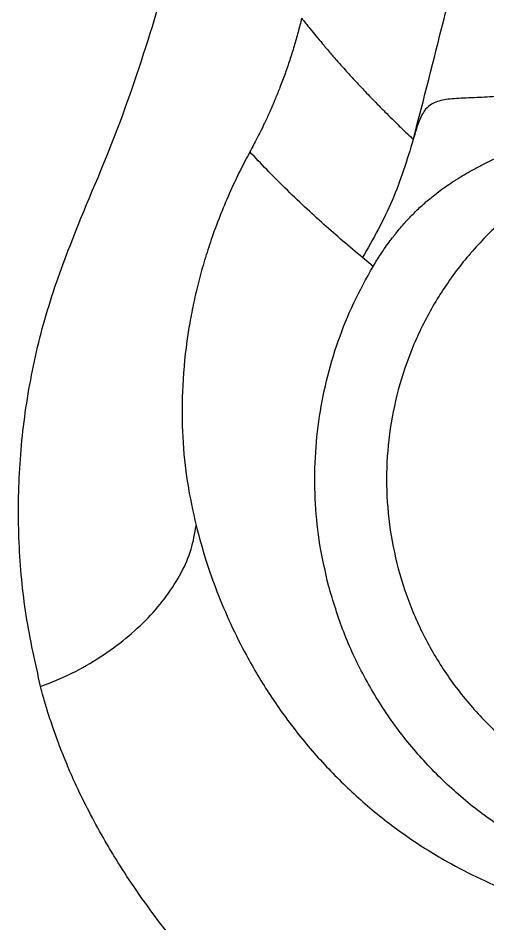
# Model space of a CAD drawing. Extents: x 943 to 1030, y 781 to 934.
# Drawn here: x 1017.652 to 1019.684, y 854.034 to 857.951 of the extents above; entities that cross this region are included whole.
import ezdxf

# ---------------------------------------------------------------- set-up
doc = ezdxf.new("R2010")
doc.units = 0
doc.header["$MEASUREMENT"] = 0
doc.layers.add('1', color=4, linetype='Continuous')

# ---------------------------------------------------------------- blocks, each defined once
blk = doc.blocks.new('AIRA')
at = {"layer": '1', "color": 3, "linetype": 'Continuous', "lineweight": 25}
for p, q in [((76.0099, 53.7115), (75.9641, 53.7491)), ((75.8172, 52.3306), (75.8169, 52.3319))]:
    blk.add_line(p, q, dxfattribs=at)
for points, knots in [([(76.1845, 54.2633), (76.2723, 54.605), (76.446, 55.2812), (76.6564, 56.3152), (76.8269, 57.3168), (76.9621, 58.3626), (77.0537, 59.4068), (77.1042, 60.4909), (77.1196, 61.5449), (77.0912, 62.6078), (77.0549, 63.6791), (77.0426, 64.3976), (77.0365, 64.7572)], [0, 0, 0, 0, 0.099897, 0.197699, 0.298539, 0.387384, 0.496094, 0.595256, 0.6949, 0.795056, 0.897426, 1, 1, 1, 1]), ([(74.5723, 51.8944), (74.5493, 51.9964), (74.5034, 52.2003), (74.4743, 52.5163), (74.476, 52.8368), (74.5127, 53.16), (74.5838, 53.4829), (74.7142, 53.8548), (74.9006, 54.2721), (75.0585, 54.7492), (75.1971, 55.2263), (75.2656, 55.5437), (75.2999, 55.7023)], [0, 0, 0, 0, 0.083329, 0.166655, 0.249981, 0.333303, 0.416622, 0.499936, 0.624952, 0.749967, 0.874984, 1, 1, 1, 1]), ([(75.7009, 54.7848), (75.6958, 54.7645), (75.6856, 54.7237), (75.6685, 54.6631), (75.6497, 54.603), (75.6291, 54.5438), (75.6082, 54.4885), (75.5851, 54.4306), (75.5621, 54.3773), (75.5387, 54.3268), (75.5167, 54.2824), (75.496, 54.2429), (75.4823, 54.2169), (75.4769, 54.2067)], [0, 0, 0, 0, 0.100007, 0.20001, 0.300013, 0.400014, 0.500023, 0.583891, 0.699997, 0.780975, 0.854428, 0.942756, 1, 1, 1, 1]), ([(75.701, 54.7848), (75.7066, 54.7776), (75.719, 54.7619), (75.7394, 54.7363), (75.7634, 54.7069), (75.791, 54.6736), (75.8207, 54.6387), (75.8497, 54.6053), (75.8759, 54.5757), (75.8986, 54.5503), (75.9185, 54.5285), (75.9367, 54.5088), (75.9554, 54.4888), (75.9768, 54.4661), (76.0017, 54.4401), (76.0301, 54.4108), (76.0605, 54.38), (76.0933, 54.3473), (76.1257, 54.3156), (76.1564, 54.2861), (76.1752, 54.2683), (76.1836, 54.2602)], [0, 0, 0, 0, 0.0380942, 0.0836244, 0.1365974, 0.19702, 0.2644047, 0.3285938, 0.3825905, 0.430248, 0.4715611, 0.5065211, 0.5432042, 0.5868297, 0.6374003, 0.694919, 0.7589605, 0.8199297, 0.8904875, 0.9505126, 1, 1, 1, 1]), ([(76.7633, 54.5008), (76.7299, 54.4879), (76.6632, 54.4621), (76.5612, 54.4469), (76.4646, 54.4409), (76.379, 54.4386), (76.3074, 54.4316), (76.2609, 54.4156), (76.2329, 54.388), (76.2147, 54.3562), (76.199, 54.3148), (76.1893, 54.2805), (76.1845, 54.2633)], [0, 0, 0, 0, 0.125046, 0.250034, 0.368756, 0.500193, 0.625249, 0.750283, 0.823606, 0.875244, 0.937525, 1, 1, 1, 1]), ([(76.0099, 53.7115), (76.0208, 53.7292), (76.0441, 53.7674), (76.0719, 53.8068), (76.0911, 53.8321), (76.0992, 53.8426), (76.1116, 53.8582), (76.128, 53.8781), (76.1481, 53.9013), (76.1737, 53.929), (76.2071, 53.9622), (76.2484, 53.9992), (76.2974, 54.0382), (76.336, 54.0652), (76.3615, 54.0817), (76.3665, 54.0849), (76.3798, 54.0933), (76.4032, 54.1076), (76.441, 54.1292), (76.4821, 54.1512), (76.5298, 54.1749), (76.5797, 54.1983), (76.6848, 54.2455), (76.773, 54.2843), (76.8444, 54.3157)], [0, 0, 0, 0, 0.057983, 0.124819, 0.135282, 0.147767, 0.162276, 0.191985, 0.221234, 0.250033, 0.30034, 0.357458, 0.411086, 0.482707, 0.494839, 0.499377, 0.500022, 0.540412, 0.578754, 0.625686, 0.674317, 0.731133, 0.7823, 1, 1, 1, 1]), ([(76.1836, 54.2602), (76.1562, 54.1711), (76.1013, 53.9928), (76.0099, 53.8304), (75.9641, 53.7491)], [0, 0, 0, 0, 0.4999999, 1, 1, 1, 1]), ([(76.1836, 54.2602), (76.1838, 54.2607), (76.1841, 54.2618), (76.1843, 54.2628), (76.1845, 54.2633)], [0, 0, 0, 0, 0.500321, 1, 1, 1, 1]), ([(75.477, 54.2066), (75.4632, 54.1805), (75.4315, 54.1208), (75.3882, 54.028), (75.346, 53.9273), (75.3108, 53.8316), (75.2805, 53.7378), (75.2554, 53.6476), (75.234, 53.5572), (75.217, 53.4704), (75.1968, 53.3411), (75.1822, 53.1746), (75.1841, 52.97), (75.2034, 52.7749), (75.2307, 52.6519), (75.2443, 52.5903)], [0, 0, 0, 0, 0.050649, 0.115756, 0.176147, 0.237714, 0.291012, 0.345725, 0.399746, 0.45244, 0.500073, 0.629989, 0.750035, 0.874795, 1, 1, 1, 1]), ([(75.9641, 53.7491), (75.9358, 53.7729), (75.8796, 53.8201), (75.7961, 53.8933), (75.7123, 53.9698), (75.6299, 54.0487), (75.5508, 54.1278), (75.5011, 54.1809), (75.477, 54.2066)], [0, 0, 0, 0, 0.166657, 0.331134, 0.500004, 0.676241, 0.842907, 1, 1, 1, 1]), ([(74.5723, 51.8944), (74.6177, 51.9127), (74.7086, 51.9494), (74.8318, 52.021), (74.9428, 52.1017), (75.0391, 52.1907), (75.1197, 52.2859), (75.1823, 52.3855), (75.2272, 52.4879), (75.2386, 52.5562), (75.2443, 52.5903)], [0, 0, 0, 0, 0.1249756, 0.249967, 0.3749579, 0.4999867, 0.6250103, 0.7500132, 0.8750142, 1, 1, 1, 1]), ([(75.2443, 52.5903), (75.2578, 52.5402), (75.2837, 52.4443), (75.3343, 52.3023), (75.3923, 52.1652), (75.4678, 52.0144), (75.5636, 51.8539), (75.6854, 51.6855), (75.8225, 51.5285), (75.975, 51.3835), (76.1431, 51.2514), (76.3575, 51.1162), (76.621, 50.9904), (76.8328, 50.9376), (76.9383, 50.9113)], [0, 0, 0, 0, 0.06528, 0.125027, 0.188427, 0.25005, 0.332672, 0.416023, 0.50008, 0.580791, 0.664155, 0.750093, 0.875533, 1, 1, 1, 1]), ([(76.8446, 49.6352), (76.8187, 49.6423), (76.7669, 49.6565), (76.6905, 49.6809), (76.6189, 49.7059), (76.552, 49.7314), (76.4848, 49.759), (76.4103, 49.792), (76.3246, 49.8331), (76.24, 49.8772), (76.1666, 49.9184), (76.1145, 49.9492), (76.0647, 49.9796), (75.9984, 50.0217), (75.9121, 50.0799), (75.8233, 50.1442), (75.7404, 50.2081), (75.6588, 50.2745), (75.5771, 50.3452), (75.4995, 50.4165), (75.4175, 50.4957), (75.3272, 50.5886), (75.2311, 50.6952), (75.1405, 50.8041), (75.0518, 50.9193), (74.9678, 51.0384), (74.9004, 51.1436), (74.8416, 51.2424), (74.7891, 51.3374), (74.7398, 51.4363), (74.7068, 51.5089), (74.6854, 51.559), (74.6672, 51.6033), (74.6465, 51.6571), (74.6235, 51.7214), (74.6023, 51.7869), (74.5851, 51.8456), (74.5761, 51.8799), (74.5723, 51.8944)], [0, 0, 0, 0, 0.023315, 0.046631, 0.069947, 0.089661, 0.109402, 0.133949, 0.161494, 0.193579, 0.218642, 0.236331, 0.247517, 0.27075, 0.30646, 0.340745, 0.369032, 0.40058, 0.435389, 0.466362, 0.495699, 0.538403, 0.583569, 0.625611, 0.666894, 0.715542, 0.757998, 0.780413, 0.82007, 0.856694, 0.880819, 0.892445, 0.906185, 0.924214, 0.944764, 0.967996, 0.986511, 1, 1, 1, 1])]:
    blk.add_open_spline(points, degree=3, knots=knots, dxfattribs=at)
for points in [[(79.06, 52.7908), (79.0576, 52.7255), (79.0526, 52.5949), (79.0129, 52.4025), (78.9502, 52.2166), (78.8633, 52.0406), (78.7543, 51.8774), (78.6249, 51.7299), (78.4773, 51.6005), (78.3141, 51.4914), (78.1381, 51.4046), (77.9523, 51.3415), (77.7598, 51.3032), (77.5639, 51.2904), (77.3681, 51.3032), (77.1756, 51.3415), (76.9898, 51.4046), (76.8138, 51.4914), (76.6506, 51.6005), (76.503, 51.7299), (76.3736, 51.8774), (76.2646, 52.0406), (76.1778, 52.2166), (76.1147, 52.4025), (76.0764, 52.5949), (76.0636, 52.7908), (76.0764, 52.9866), (76.1147, 53.1791), (76.1778, 53.3649), (76.2646, 53.541), (76.3736, 53.7041), (76.503, 53.8517), (76.6506, 53.9811), (76.8138, 54.0901), (76.9898, 54.1769), (77.1756, 54.24), (77.3681, 54.2783), (77.5639, 54.2911), (77.7598, 54.2783), (77.9523, 54.24), (78.1381, 54.1769), (78.3141, 54.0901), (78.4773, 53.9811), (78.6249, 53.8517), (78.7543, 53.7041), (78.8633, 53.541), (78.9502, 53.3649), (79.0129, 53.1791), (79.0526, 52.9866), (79.0576, 52.8561), (79.06, 52.7908)], [(75.8169, 52.3319), (75.8034, 52.3899), (75.7764, 52.5061), (75.758, 52.6842), (75.7561, 52.8632), (75.7722, 53.0414), (75.8056, 53.2173), (75.8566, 53.3888), (75.9232, 53.5551), (75.981, 53.6594), (76.0099, 53.7115)], [(78.5139, 51.2544), (78.4529, 51.2195), (78.3309, 51.1496), (78.134, 51.0728), (77.9302, 51.0177), (77.7213, 50.9872), (77.5103, 50.9812), (77.2999, 50.9997), (77.0932, 51.0426), (76.8929, 51.1093), (76.7017, 51.1989), (76.5223, 51.3101), (76.3569, 51.4414), (76.2081, 51.5911), (76.0775, 51.7571), (75.9677, 51.9373), (75.8778, 52.1286), (75.8374, 52.2633), (75.8172, 52.3306)]]:
    blk.add_open_spline(points, degree=3, dxfattribs=at)

msp = doc.modelspace()

# ---------------------------------------------------------------- block references
at = {"layer": '1'}
msp.add_blockref('AIRA', (943.1775, 803.1658), dxfattribs=at)

doc.saveas('drawing.dxf')
